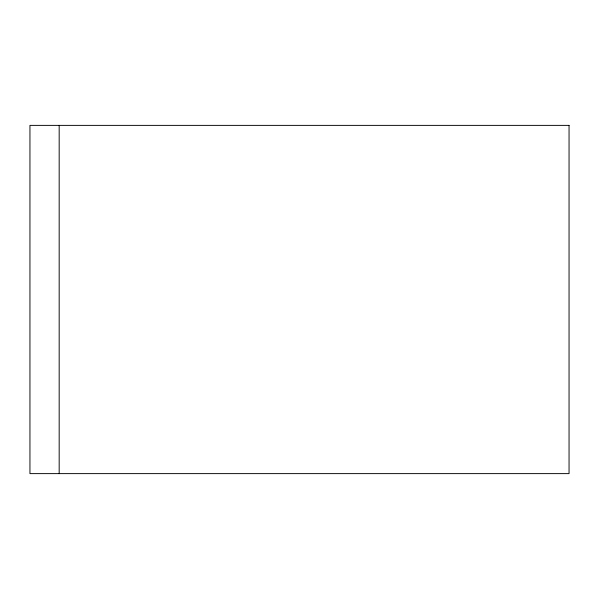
<?xml version="1.0" encoding="UTF-8"?>
<svg xmlns="http://www.w3.org/2000/svg" width="599" height="599" viewBox="0 0 599 599"><rect width="100%" height="100%" fill="white"/><g stroke="black" fill="none" stroke-linecap="round" stroke-linejoin="round"><path stroke-width="0.9" d="M59.174 125.378L59.174 473.622M569.05 125.378L29.95 125.378L29.95 473.622L569.05 473.622L569.05 125.378"/></g></svg>
